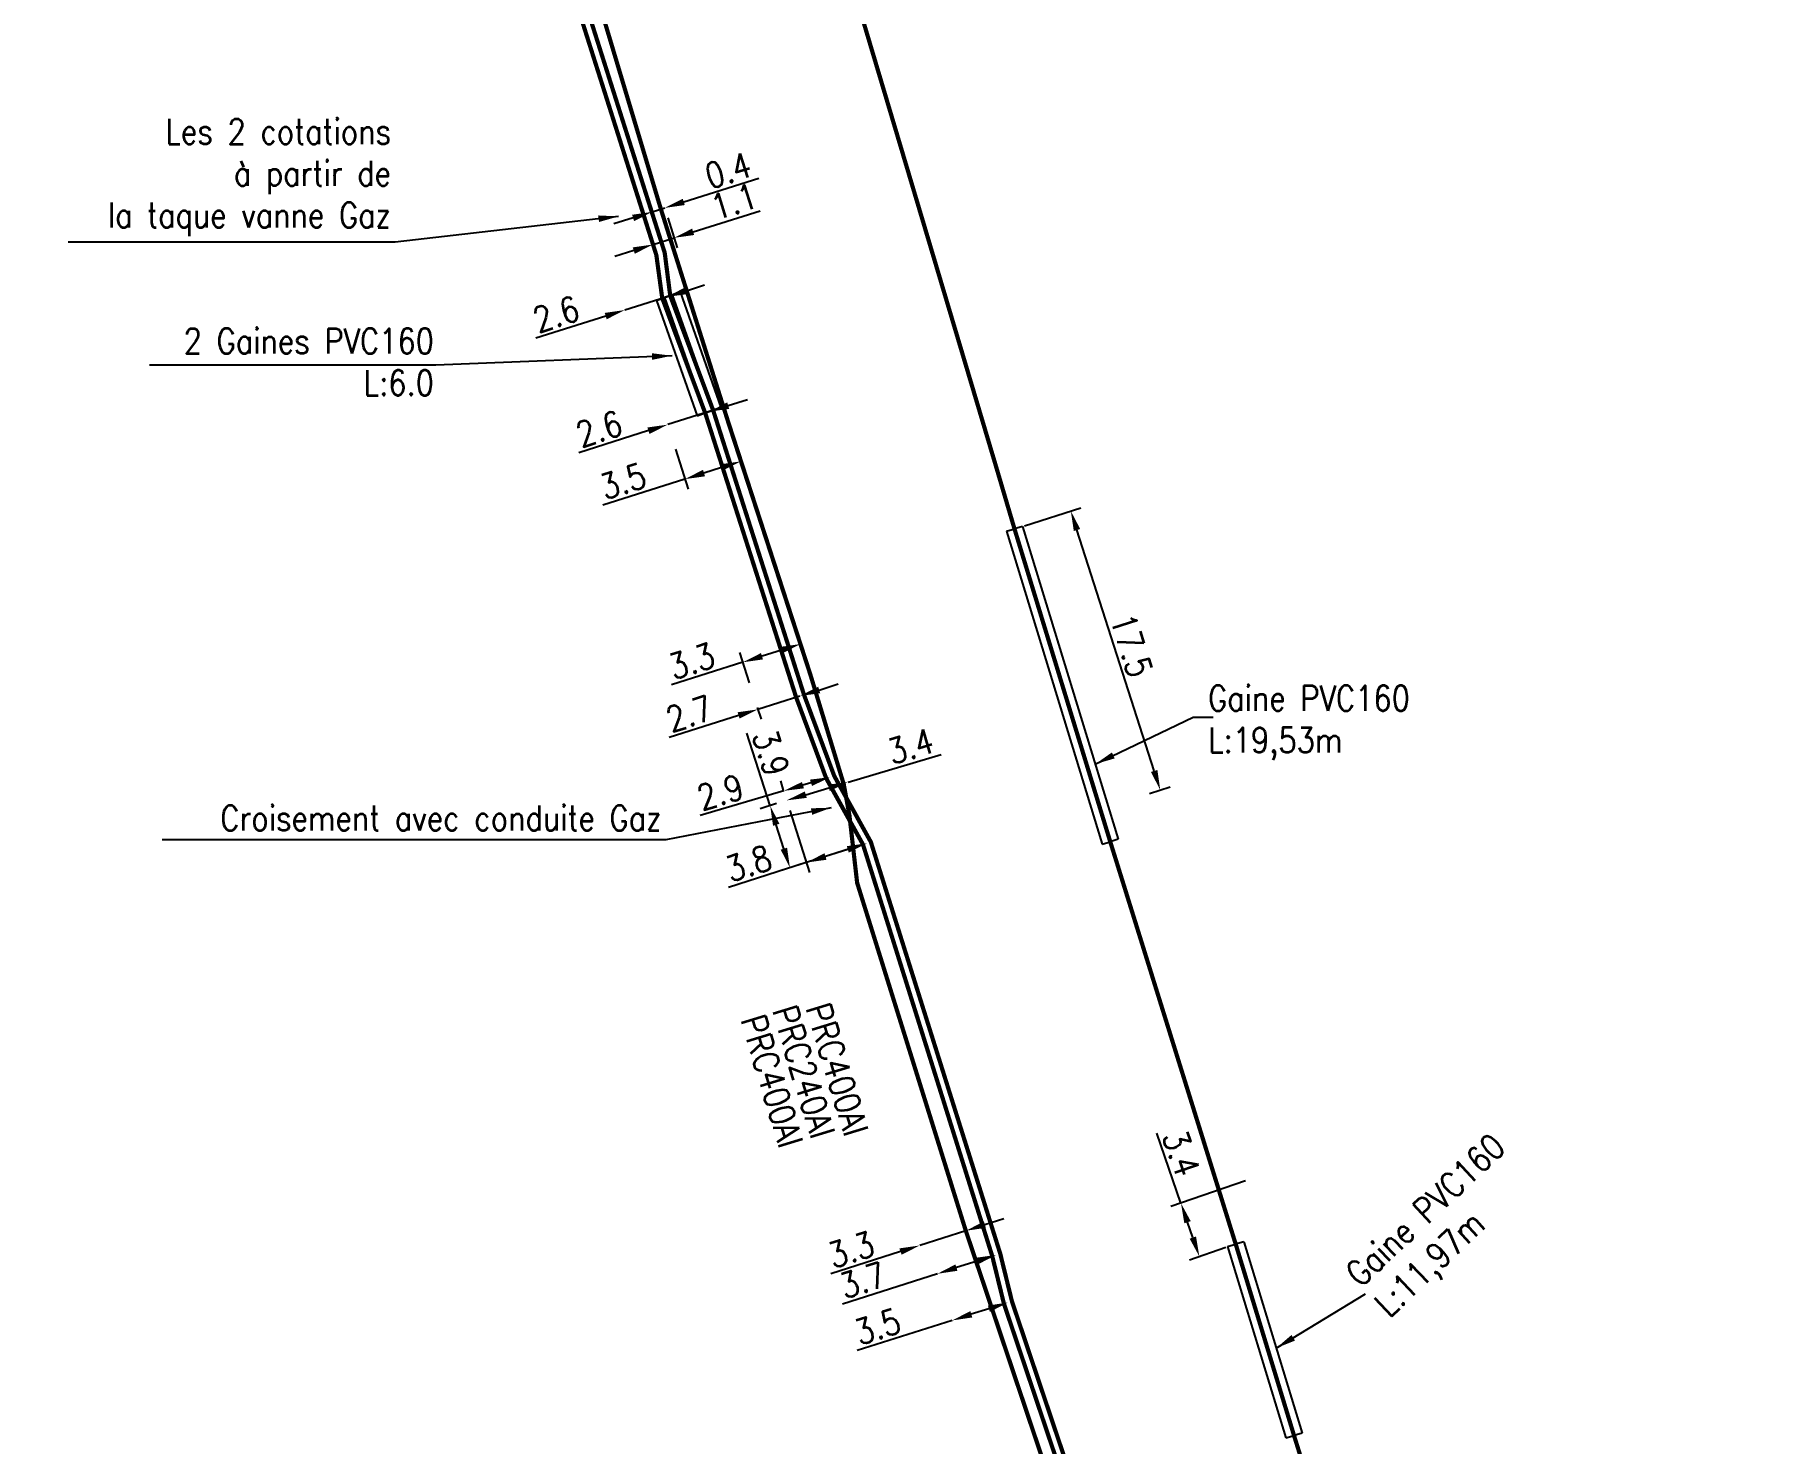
# Model space of a CAD drawing. Header units: millimetres. Extents: x 113457 to 114000, y 153000 to 154000.
# Drawn here: x 113809.5 to 113913, y 153088.3 to 153172.6 of the extents above; entities that cross this region are included whole.
import ezdxf
from ezdxf.enums import TextEntityAlignment as Align

# ---------------------------------------------------------------- set-up
doc = ezdxf.new("R2010")
doc.units = ezdxf.units.MM
doc.header["$PDMODE"] = 34
doc.layers.get('DEFPOINTS').update_dxf_attribs({"linetype": 'CONTINUOUS'})
doc.layers.add('M_130', color=3, linetype='M_ST_15')
doc.layers.add('M_400', color=7, linetype='CONTINUOUS')
doc.styles.get("Standard").update_dxf_attribs({"font": 'romans.shx', "width": 0.85})
doc.linetypes.add('M_ST_15', pattern='A,5,-0.3,["XX",Standard,S=1,R=0,X=0,Y=-0.5],-2.5', length=7.8)
doc.dimstyles.get("Standard").update_dxf_attribs({"dimtxt": 1.5, "dimasz": 1.2, "dimexe": 0.625, "dimexo": 0.625, "dimgap": 0.25, "dimtad": 1, "dimdec": 1, "dimzin": 0, "dimdsep": 46, "dimtxsty": 'Standard', "dimcen": -0.5, "dimadec": 0, "dimazin": 0, "dimtfac": 1, "dimtdec": 1, "dimtmove": 0, "dimatfit": 3, "dimfxl": 1, "dimtolj": 1, "dimtzin": 0, "dimarcsym": 0})

# ---------------------------------------------------------------- blocks, each defined once
blk = doc.blocks.new('*D8')
at = {"layer": 'DEFPOINTS', "color": 0, "linetype": 'Continuous', "transparency": 16777216}
for p in [(113858.15, 153127.89), (113854.47, 153126.8), (113854.47, 153126.8)]:
    blk.add_point(p, dxfattribs=at)
at = {"layer": 'M_130', "color": 0, "linetype": 'Continuous', "lineweight": -2, "transparency": 16777216}
for p, q in [((113858.15, 153127.89), (113863.72, 153129.54)), ((113855.62, 153127.14), (113857, 153127.55))]:
    blk.add_line(p, q, dxfattribs=at)
at = {"layer": 'M_130', "color": 0, "linetype": 'Continuous', "transparency": 16777216}
for points in [[(113856.94, 153127.74), (113857.05, 153127.36), (113858.15, 153127.89)], [(113855.56, 153127.33), (113855.68, 153126.95), (113854.47, 153126.8)]]:
    blk.add_solid(points, dxfattribs=at)
at = {"layer": 'M_130', "color": 0, "linetype": 'Continuous', "transparency": 16777216, "insert": (113861.88, 153130.04), "char_height": 1.5, "attachment_point": 5, "rotation": 16.5238}
blk.add_mtext('\\A1;3.4', dxfattribs=at)
blk = doc.blocks.new('*D9')
at = {"layer": 'DEFPOINTS', "color": 0, "linetype": 'Continuous', "transparency": 16777216}
for p in [(113851.86, 153135.06), (113855.89, 153134.33), (113852.43, 153133.24)]:
    blk.add_point(p, dxfattribs=at)
at = {"layer": 'M_130', "color": 0, "linetype": 'Continuous', "lineweight": -2, "transparency": 16777216}
for p, q in [((113855.7, 153134.93), (113855.12, 153136.75)), ((113854.17, 153135.79), (113853, 153135.42)), ((113851.86, 153135.06), (113847.58, 153133.7)), ((113852.25, 153133.83), (113851.67, 153135.65))]:
    blk.add_line(p, q, dxfattribs=at)
at = {"layer": 'M_130', "color": 0, "linetype": 'Continuous', "transparency": 16777216}
for points in [[(113854.11, 153135.98), (113854.23, 153135.6), (113855.31, 153136.15)], [(113852.94, 153135.61), (113853.06, 153135.23), (113851.86, 153135.06)]]:
    blk.add_solid(points, dxfattribs=at)
at = {"layer": 'M_130', "color": 0, "linetype": 'Continuous', "transparency": 16777216, "insert": (113848.79, 153135.13), "char_height": 1.5, "attachment_point": 5, "rotation": 17.5683}
blk.add_mtext('\\A1;3.3', dxfattribs=at)
blk = doc.blocks.new('*D10')
at = {"layer": 'DEFPOINTS', "color": 0, "linetype": 'Continuous', "transparency": 16777216}
for p in [(113850.97, 153149.45), (113847.63, 153148.4), (113848.39, 153146.01)]:
    blk.add_point(p, dxfattribs=at)
at = {"layer": 'M_130', "color": 0, "linetype": 'Continuous', "lineweight": -2, "transparency": 16777216}
for p, q in [((113851.16, 153148.86), (113851.91, 153146.47)), ((113847.82, 153147.8), (113848.58, 153145.42)), ((113848.39, 153146.01), (113843.47, 153144.46)), ((113850.58, 153146.71), (113849.53, 153146.37))]:
    blk.add_line(p, q, dxfattribs=at)
at = {"layer": 'M_130', "color": 0, "linetype": 'Continuous', "transparency": 16777216}
for points in [[(113850.52, 153146.9), (113850.64, 153146.52), (113851.73, 153147.07)], [(113849.47, 153146.57), (113849.59, 153146.18), (113848.39, 153146.01)]]:
    blk.add_solid(points, dxfattribs=at)
at = {"layer": 'M_130', "color": 0, "linetype": 'Continuous', "transparency": 16777216, "insert": (113844.68, 153145.89), "char_height": 1.5, "attachment_point": 5, "rotation": 17.5363}
blk.add_mtext('\\A1;3.5', dxfattribs=at)
blk = doc.blocks.new('*D91')
at = {"layer": 'DEFPOINTS', "color": 0, "linetype": 'Continuous', "transparency": 16777216}
for p in [(113871.47, 153144.11), (113868.11, 153143.03), (113875.57, 153127.02)]:
    blk.add_point(p, dxfattribs=at)
at = {"layer": 'M_400', "color": 0, "linetype": 'Continuous', "lineweight": -2, "transparency": 16777216}
for p, q in [((113868.7, 153143.22), (113872.07, 153144.3)), ((113876.45, 153128.56), (113871.84, 153142.97)), ((113876.17, 153127.21), (113877.42, 153127.61))]:
    blk.add_line(p, q, dxfattribs=at)
at = {"layer": 'M_400', "color": 0, "linetype": 'Continuous', "transparency": 16777216}
for points in [[(113872.03, 153143.03), (113871.65, 153142.91), (113871.47, 153144.11)], [(113876.65, 153128.62), (113876.26, 153128.5), (113876.82, 153127.42)]]:
    blk.add_solid(points, dxfattribs=at)
at = {"layer": 'M_400', "color": 0, "linetype": 'Continuous', "transparency": 16777216, "insert": (113875.1, 153136.07), "char_height": 1.5, "attachment_point": 5, "rotation": 287.7668}
blk.add_mtext('\\A1;17.5', dxfattribs=at)
blk = doc.blocks.new('*D92')
at = {"layer": 'DEFPOINTS', "color": 0, "linetype": 'Continuous', "transparency": 16777216}
for p in [(113882.52, 153104.25), (113878.06, 153102.71), (113881.33, 153100.27)]:
    blk.add_point(p, dxfattribs=at)
at = {"layer": 'M_400', "color": 0, "linetype": 'Continuous', "lineweight": -2, "transparency": 16777216}
for p, q in [((113878.06, 153102.71), (113876.61, 153106.9)), ((113881.92, 153104.05), (113877.46, 153102.51)), ((113878.77, 153100.65), (113878.45, 153101.58)), ((113880.74, 153100.06), (113878.57, 153099.31))]:
    blk.add_line(p, q, dxfattribs=at)
at = {"layer": 'M_400', "color": 0, "linetype": 'Continuous', "transparency": 16777216}
for points in [[(113878.64, 153101.64), (113878.26, 153101.51), (113878.06, 153102.71)], [(113878.96, 153100.72), (113878.58, 153100.59), (113879.16, 153099.52)]]:
    blk.add_solid(points, dxfattribs=at)
at = {"layer": 'M_400', "color": 0, "linetype": 'Continuous', "transparency": 16777216, "insert": (113878.08, 153105.7), "char_height": 1.5, "attachment_point": 5, "rotation": 289.0393}
blk.add_mtext('\\A1;3.4', dxfattribs=at)
blk = doc.blocks.new('*D113')
at = {"layer": 'DEFPOINTS', "color": 0, "linetype": 'Continuous', "transparency": 16777216}
for p in [(113867.71, 153096.77), (113864.38, 153095.7), (113864.38, 153095.7)]:
    blk.add_point(p, dxfattribs=at)
at = {"layer": 'M_130', "color": 0, "linetype": 'Continuous', "lineweight": -2, "transparency": 16777216}
for p, q in [((113866.57, 153096.4), (113865.52, 153096.07)), ((113864.38, 153095.7), (113858.7, 153093.9))]:
    blk.add_line(p, q, dxfattribs=at)
at = {"layer": 'M_130', "color": 0, "linetype": 'Continuous', "transparency": 16777216}
for points in [[(113866.51, 153096.59), (113866.63, 153096.21), (113867.71, 153096.77)], [(113865.46, 153096.26), (113865.58, 153095.88), (113864.38, 153095.7)]]:
    blk.add_solid(points, dxfattribs=at)
at = {"layer": 'M_130', "color": 0, "linetype": 'Continuous', "transparency": 16777216, "insert": (113859.91, 153095.33), "char_height": 1.5, "attachment_point": 5, "rotation": 17.6734}
blk.add_mtext('\\A1;3.5', dxfattribs=at)
blk = doc.blocks.new('*D114')
at = {"layer": 'DEFPOINTS', "color": 0, "linetype": 'Continuous', "transparency": 16777216}
for p in [(113867.01, 153099.62), (113863.49, 153098.49), (113863.49, 153098.49)]:
    blk.add_point(p, dxfattribs=at)
at = {"layer": 'M_130', "color": 0, "linetype": 'Continuous', "lineweight": -2, "transparency": 16777216}
for p, q in [((113863.49, 153098.49), (113857.82, 153096.67)), ((113865.87, 153099.25), (113864.63, 153098.86))]:
    blk.add_line(p, q, dxfattribs=at)
at = {"layer": 'M_130', "color": 0, "linetype": 'Continuous', "transparency": 16777216}
for points in [[(113865.81, 153099.45), (113865.93, 153099.06), (113867.01, 153099.62)], [(113864.57, 153099.05), (113864.69, 153098.67), (113863.49, 153098.49)]]:
    blk.add_solid(points, dxfattribs=at)
at = {"layer": 'M_130', "color": 0, "linetype": 'Continuous', "transparency": 16777216, "insert": (113859.02, 153098.11), "char_height": 1.5, "attachment_point": 5, "rotation": 17.7891}
blk.add_mtext('\\A1;3.7', dxfattribs=at)
blk = doc.blocks.new('*D115')
at = {"layer": 'DEFPOINTS', "color": 0, "linetype": 'Continuous', "transparency": 16777216}
for p in [(113853.49, 153126.48), (113854.47, 153126.8), (113859.27, 153124.23)]:
    blk.add_point(p, dxfattribs=at)
at = {"layer": 'M_130', "color": 0, "linetype": 'Continuous', "lineweight": -2, "transparency": 16777216}
for p, q in [((113853.49, 153126.48), (113852.1, 153130.82)), ((113853.87, 153126.61), (113852.89, 153126.29)), ((113854.31, 153123.91), (113853.85, 153125.34)), ((113858.68, 153124.05), (113854.08, 153122.58))]:
    blk.add_line(p, q, dxfattribs=at)
at = {"layer": 'M_130', "color": 0, "linetype": 'Continuous', "transparency": 16777216}
for points in [[(113854.04, 153125.4), (113853.66, 153125.28), (113853.49, 153126.48)], [(113854.5, 153123.97), (113854.12, 153123.85), (113854.67, 153122.77)]]:
    blk.add_solid(points, dxfattribs=at)
at = {"layer": 'M_130', "color": 0, "linetype": 'Continuous', "transparency": 16777216, "insert": (113853.53, 153129.64), "char_height": 1.5, "attachment_point": 5, "rotation": 287.6778}
blk.add_mtext('\\A1;3.9', dxfattribs=at)
blk = doc.blocks.new('*D116')
at = {"layer": 'DEFPOINTS', "color": 0, "linetype": 'Continuous', "transparency": 16777216}
for p in [(113854.47, 153126.8), (113859.27, 153124.23), (113855.65, 153123.08)]:
    blk.add_point(p, dxfattribs=at)
at = {"layer": 'M_130', "color": 0, "linetype": 'Continuous', "lineweight": -2, "transparency": 16777216}
for p, q in [((113854.66, 153126.2), (113855.84, 153122.49)), ((113858.13, 153123.87), (113856.8, 153123.45)), ((113855.65, 153123.08), (113850.99, 153121.59))]:
    blk.add_line(p, q, dxfattribs=at)
at = {"layer": 'M_130', "color": 0, "linetype": 'Continuous', "transparency": 16777216}
for points in [[(113856.74, 153123.64), (113856.86, 153123.25), (113855.65, 153123.08)], [(113858.07, 153124.06), (113858.19, 153123.68), (113859.27, 153124.23)]]:
    blk.add_solid(points, dxfattribs=at)
at = {"layer": 'M_130', "color": 0, "linetype": 'Continuous', "transparency": 16777216, "insert": (113852.19, 153123.03), "char_height": 1.5, "attachment_point": 5, "rotation": 17.6778}
blk.add_mtext('\\A1;3.8', dxfattribs=at)
blk = doc.blocks.new('*D117')
at = {"layer": 'DEFPOINTS', "color": 0, "linetype": 'Continuous', "transparency": 16777216}
for p in [(113857.08, 153128.19), (113854.3, 153127.37), (113854.47, 153126.8)]:
    blk.add_point(p, dxfattribs=at)
at = {"layer": 'M_130', "color": 0, "linetype": 'Continuous', "lineweight": -2, "transparency": 16777216}
for p, q in [((113854.29, 153127.4), (113854.12, 153127.97)), ((113855.93, 153127.85), (113855.45, 153127.71)), ((113854.3, 153127.37), (113849.3, 153125.9))]:
    blk.add_line(p, q, dxfattribs=at)
at = {"layer": 'M_130', "color": 0, "linetype": 'Continuous', "transparency": 16777216}
for points in [[(113855.39, 153127.9), (113855.51, 153127.52), (113854.3, 153127.37)], [(113855.87, 153128.04), (113855.99, 153127.66), (113857.08, 153128.19)]]:
    blk.add_solid(points, dxfattribs=at)
at = {"layer": 'M_130', "color": 0, "linetype": 'Continuous', "transparency": 16777216, "insert": (113850.51, 153127.29), "char_height": 1.5, "attachment_point": 5, "rotation": 16.4364}
blk.add_mtext('\\A1;2.9', dxfattribs=at)
blk = doc.blocks.new('*D118')
at = {"layer": 'DEFPOINTS', "color": 0, "linetype": 'Continuous', "transparency": 16777216}
for p in [(113852.52, 153132.96), (113855.27, 153133.04), (113852.75, 153132.24)]:
    blk.add_point(p, dxfattribs=at)
at = {"layer": 'M_130', "color": 0, "linetype": 'Continuous', "lineweight": -2, "transparency": 16777216}
for p, q in [((113856.42, 153133.4), (113857.56, 153133.77)), ((113855.27, 153133.04), (113852.75, 153132.24)), ((113851.6, 153131.88), (113847.44, 153130.56)), ((113852.71, 153132.36), (113852.94, 153131.65))]:
    blk.add_line(p, q, dxfattribs=at)
at = {"layer": 'M_130', "color": 0, "linetype": 'Continuous', "transparency": 16777216}
for points in [[(113856.36, 153133.6), (113856.48, 153133.21), (113855.27, 153133.04)], [(113851.54, 153132.07), (113851.66, 153131.69), (113852.75, 153132.24)]]:
    blk.add_solid(points, dxfattribs=at)
at = {"layer": 'M_130', "color": 0, "linetype": 'Continuous', "transparency": 16777216, "insert": (113848.65, 153131.99), "char_height": 1.5, "attachment_point": 5, "rotation": 17.5661}
blk.add_mtext('\\A1;2.7', dxfattribs=at)
blk = doc.blocks.new('*D119')
at = {"layer": 'DEFPOINTS', "color": 0, "linetype": 'Continuous', "transparency": 16777216}
for p in [(113846.43, 153161.99), (113847.18, 153162.23), (113847.18, 153162.23)]:
    blk.add_point(p, dxfattribs=at)
at = {"layer": 'M_130', "color": 0, "linetype": 'Continuous', "lineweight": -2, "transparency": 16777216}
for p, q in [((113848.32, 153162.59), (113852.81, 153164)), ((113845.29, 153161.63), (113844.14, 153161.27)), ((113846.43, 153161.99), (113847.18, 153162.23))]:
    blk.add_line(p, q, dxfattribs=at)
at = {"layer": 'M_130', "color": 0, "linetype": 'Continuous', "transparency": 16777216}
for points in [[(113848.26, 153162.78), (113848.38, 153162.4), (113847.18, 153162.23)], [(113845.23, 153161.82), (113845.35, 153161.44), (113846.43, 153161.99)]]:
    blk.add_solid(points, dxfattribs=at)
at = {"layer": 'M_130', "color": 0, "linetype": 'Continuous', "transparency": 16777216, "insert": (113850.97, 153164.47), "char_height": 1.5, "attachment_point": 5, "rotation": 17.4537}
blk.add_mtext('\\A1;0.4', dxfattribs=at)
blk = doc.blocks.new('*D120')
at = {"layer": 'DEFPOINTS', "color": 0, "linetype": 'Continuous', "transparency": 16777216}
for p in [(113847.18, 153162.23), (113847.74, 153160.44), (113846.68, 153159.41)]:
    blk.add_point(p, dxfattribs=at)
at = {"layer": 'M_130', "color": 0, "linetype": 'Continuous', "lineweight": -2, "transparency": 16777216}
for p, q in [((113847.36, 153161.63), (113847.93, 153159.84)), ((113848.88, 153160.8), (113852.88, 153162.05)), ((113846.49, 153160), (113846.29, 153160.64)), ((113845.33, 153159.68), (113844.19, 153159.32)), ((113846.48, 153160.04), (113847.74, 153160.44))]:
    blk.add_line(p, q, dxfattribs=at)
at = {"layer": 'M_130', "color": 0, "linetype": 'Continuous', "transparency": 16777216}
for points in [[(113848.82, 153160.99), (113848.94, 153160.61), (113847.74, 153160.44)], [(113845.27, 153159.87), (113845.39, 153159.49), (113846.48, 153160.04)]]:
    blk.add_solid(points, dxfattribs=at)
at = {"layer": 'M_130', "color": 0, "linetype": 'Continuous', "transparency": 16777216, "insert": (113851.33, 153162.61), "char_height": 1.5, "attachment_point": 5, "rotation": 17.4537}
blk.add_mtext('\\A1;1.1', dxfattribs=at)
blk = doc.blocks.new('*D121')
at = {"layer": 'DEFPOINTS', "color": 0, "linetype": 'Continuous', "transparency": 16777216}
for p in [(113847.27, 153156.9), (113844.79, 153156.12), (113844.79, 153156.12)]:
    blk.add_point(p, dxfattribs=at)
at = {"layer": 'M_130', "color": 0, "linetype": 'Continuous', "lineweight": -2, "transparency": 16777216}
for p, q in [((113848.42, 153157.26), (113849.56, 153157.62)), ((113847.27, 153156.9), (113844.79, 153156.12)), ((113843.65, 153155.76), (113839.48, 153154.45))]:
    blk.add_line(p, q, dxfattribs=at)
at = {"layer": 'M_130', "color": 0, "linetype": 'Continuous', "transparency": 16777216}
for points in [[(113848.36, 153157.45), (113848.48, 153157.07), (113847.27, 153156.9)], [(113843.59, 153155.95), (113843.71, 153155.57), (113844.79, 153156.12)]]:
    blk.add_solid(points, dxfattribs=at)
at = {"layer": 'M_130', "color": 0, "linetype": 'Continuous', "transparency": 16777216, "insert": (113840.69, 153155.88), "char_height": 1.5, "attachment_point": 5, "rotation": 17.4537}
blk.add_mtext('\\A1;2.6', dxfattribs=at)
blk = doc.blocks.new('*D122')
at = {"layer": 'DEFPOINTS', "color": 0, "linetype": 'Continuous', "transparency": 16777216}
for p in [(113847.36, 153149.27), (113847.36, 153149.27), (113849.84, 153150.05)]:
    blk.add_point(p, dxfattribs=at)
at = {"layer": 'M_130', "color": 0, "linetype": 'Continuous', "lineweight": -2, "transparency": 16777216}
for p, q in [((113850.98, 153150.41), (113852.13, 153150.77)), ((113849.84, 153150.05), (113847.36, 153149.27)), ((113846.21, 153148.91), (113842.04, 153147.59))]:
    blk.add_line(p, q, dxfattribs=at)
at = {"layer": 'M_130', "color": 0, "linetype": 'Continuous', "transparency": 16777216}
for points in [[(113850.92, 153150.6), (113851.04, 153150.21), (113849.84, 153150.05)], [(113846.15, 153149.1), (113846.27, 153148.71), (113847.36, 153149.27)]]:
    blk.add_solid(points, dxfattribs=at)
at = {"layer": 'M_130', "color": 0, "linetype": 'Continuous', "transparency": 16777216, "insert": (113843.26, 153149.02), "char_height": 1.5, "attachment_point": 5, "rotation": 17.4537}
blk.add_mtext('\\A1;2.6', dxfattribs=at)
blk = doc.blocks.new('*D166')
at = {"layer": 'DEFPOINTS', "color": 0, "linetype": 'Continuous', "transparency": 16777216}
for p in [(113865.19, 153101.06), (113862.43, 153100.18), (113862.43, 153100.18)]:
    blk.add_point(p, dxfattribs=at)
at = {"layer": 'M_130', "color": 0, "linetype": 'Continuous', "lineweight": -2, "transparency": 16777216}
for p, q in [((113866.33, 153101.43), (113867.47, 153101.79)), ((113865.19, 153101.06), (113862.43, 153100.18)), ((113861.29, 153099.82), (113857.12, 153098.49))]:
    blk.add_line(p, q, dxfattribs=at)
at = {"layer": 'M_130', "color": 0, "linetype": 'Continuous', "transparency": 16777216}
for points in [[(113866.27, 153101.62), (113866.39, 153101.24), (113865.19, 153101.06)], [(113861.22, 153100.01), (113861.35, 153099.63), (113862.43, 153100.18)]]:
    blk.add_solid(points, dxfattribs=at)
at = {"layer": 'M_130', "color": 0, "linetype": 'Continuous', "transparency": 16777216, "insert": (113858.33, 153099.93), "char_height": 1.5, "attachment_point": 5, "rotation": 17.6764}
blk.add_mtext('\\A1;3.3', dxfattribs=at)

msp = doc.modelspace()

# ---------------------------------------------------------------- linework, layer by layer
at = {"layer": 'M_130', "color": 3, "const_width": 0.25, "flags": 128}
msp.add_lwpolyline([(113600.93, 153746.5), (113600.99, 153746.4, 0.428385), (113601.68, 153746.18), (113607.27, 153749.26), (113613.6, 153738.15), (113617.59, 153730.93), (113627.64, 153713.73), (113633.66, 153703.28), (113634.89, 153702.89), (113642.61, 153688.33), (113659.22, 153658.22), (113661.61, 153658.01), (113682.78, 153621.93), (113689.73, 153609.19), (113695.16, 153597.71), (113699.59, 153588.68), (113700.62, 153586.59), (113705.52, 153577.33), (113706.89, 153574.79), (113707.44, 153573.78), (113707.98, 153572.76), (113709.45, 153570.05), (113697.01, 153562.87), (113708.26, 153543.52), (113716.06, 153528.68), (113720.54, 153519.82), (113733.76, 153495.49), (113736.56, 153491.2), (113736.56, 153491.2), (113743.26, 153477.26), (113744.81, 153476.98), (113746.31, 153472.73), (113750.73, 153461.89), (113752.75, 153456.7), (113755.8, 153446.67), (113758.42, 153439.25), (113761.41, 153429.48), (113764.64, 153420.14), (113769.79, 153403.63), (113780.29, 153369.59), (113787.25, 153348.78), (113787.25, 153348.78), (113798.42, 153311.54), (113801.13, 153302.96), (113806.16, 153289.16), (113806.16, 153289.16), (113807.04, 153286.49), (113808.56, 153286.16), (113812.6, 153273.52), (113829.3, 153219.45), (113837.36, 153194.14), (113846.95, 153162.16), (113850.97, 153149.45), (113855.89, 153134.33), (113857.89, 153127.76), (113858.23, 153125.9), (113858.69, 153121.87), (113865.19, 153101.06), (113869.82, 153087.29), (113871.17, 153083.51), (113873.89, 153075.95), (113876.69, 153066.61), (113876.69, 153066.61), (113883.81, 153049.82), (113887.32, 153037.97), (113892.08, 153022.86), (113893.4, 153021.86), (113894.06, 153019.89), (113892.75, 153018.54), (113894.38, 153012.79), (113898.51, 153001.16), (113899, 153000)], format="xyb", dxfattribs=at)
at = {"layer": 'M_130', "const_width": 0.25, "flags": 128}
msp.add_lwpolyline([(113602.75, 153741.7), (113602.87, 153741.46), (113604.64, 153736.62), (113605.35, 153733.1, 0.345211), (113605.82, 153732.7), (113606.37, 153732.68), (113618.03, 153736.21, -0.329713), (113619.37, 153735.54), (113620.82, 153732.68), (113625.31, 153724.6), (113629.14, 153717.79), (113644.37, 153688.94), (113649.36, 153679.77), (113659.97, 153659.25), (113665.28, 153649.93), (113669.75, 153642.22), (113676.07, 153631.12), (113682.33, 153620.22), (113682.33, 153620.22), (113700.15, 153586.33), (113703.05, 153583.5), (113709.21, 153572.86), (113711.92, 153567.58), (113714.7, 153562.15), (113718.67, 153555.63), (113723.36, 153547.23), (113743.31, 153509.44), (113746.28, 153504.07), (113749.18, 153499.99), (113755.59, 153487.46), (113759.63, 153478.42), (113764.07, 153469.1), (113769.1, 153456.29), (113771.9, 153448), (113798.96, 153363), (113808.82, 153330.99), (113810.59, 153325.27), (113822.14, 153287.87), (113822.82, 153286.66), (113823.19, 153286.03), (113825.26, 153279.46), (113837.38, 153242.17), (113855.16, 153186.99), (113856.72, 153181.23), (113867.03, 153146.66), (113868.1, 153143.04), (113873.81, 153124.39), (113881.34, 153100.24), (113884.83, 153088.79), (113891.28, 153068.14), (113912.83, 153000)], format="xyb", dxfattribs=at)
at = {"layer": 'M_130', "flags": 128}
msp.add_lwpolyline([(113897.6, 153000, 0.25, 0.25, 0), (113891.23, 153017.86, 0.25, 0.25, -0.255764), (113891.27, 153018.09, 0.25, 0.25, 0), (113892.33, 153019.45, 0.25, 0.25, 0.061213), (113892.36, 153019.5, 0.25, 0.25, 0), (113892.74, 153020.37, 0.25, 0.25, 0), (113892.4, 153021.29, 0.25, 0.25, 0), (113891.72, 153021.65, 0.25, 0.25, 0), (113890.5, 153021.95, 0.25, 0.25, -0.250986), (113890.33, 153022.11, 0.25, 0.25, 0), (113889.73, 153023.77, 0.25, 0.25, 0), (113885.61, 153037.46, 0.25, 0.25, 0), (113883.6, 153044.54, 0.25, 0.25, 0), (113879.8, 153057.88, 0.25, 0.25, 0), (113878.51, 153064.06, 0.25, 0.25, 0), (113874.8, 153074.96, 0.25, 0.25, 0), (113867.47, 153096.7, 0.25, 0.25, 0), (113866.77, 153099.55, 0.25, 0.25, 0), (113859.04, 153124.16, 0.25, 0.25, 0), (113856.84, 153128.12, 0.25, 0.25, 0), (113855.04, 153132.97, 0.25, 0.25, 0), (113849.6, 153149.97, 0.25, 0.25, 0), (113847.03, 153156.84, 0.25, 0.25, 0), (113846.68, 153159.41, 0.25, 0.25, 0), (113834.54, 153197.66, 0.25, 0.25, 0), (113828.91, 153214.4, 0.25, 0.25, 0), (113826.16, 153224.23, 0.25, 0.25, 0), (113818.78, 153248, 0.25, 0.25, 0), (113813.65, 153264.1, 0.25, 0.25, 0), (113807.74, 153283.19, 0.25, 0.25, 0), (113807.61, 153287.35, 0.25, 0.25, 0), (113805.7, 153294.09, 0.25, 0.25, 0), (113805.63, 153294.33, 0.25, 0.25, 0), (113799.36, 153311.84, 0.25, 0.25, 0), (113789.57, 153343.81, 0.25, 0.25, 0), (113784.59, 153360.16, 0.25, 0.25, 0), (113781.26, 153369.07, 0.25, 0.25, 0), (113777.04, 153382.84, 0.25, 0.25, 0), (113774, 153392.52, 0.25, 0.25, 0), (113771.04, 153401.97, 0.25, 0.25, 0), (113767.85, 153412.22, 0.25, 0.25, 0), (113762.52, 153428.73, 0.25, 0.25, 0), (113759.39, 153438.51, 0.25, 0.25, 0), (113756.88, 153446.02, 0.25, 0.25, 0), (113753.74, 153455.81, 0.25, 0.25, 0), (113737.67, 153491.18, 0.25, 0.25, -0.004387), (113737.67, 153491.18, 0.25, 0.25, 0), (113736.31, 153494.31, 0.25, 0.25, -0.390779), (113736.42, 153494.63, 0.25, 0.25, 0), (113736.77, 153494.82, 0.25, 0.25, 0), (113747.1, 153500.41, 0.25, 0.25, 0.429151), (113747.22, 153500.76, 0.25, 0.25, 0), (113746.67, 153501.81, 0, 0, 0)], format="xyseb", dxfattribs=at)
at = {"layer": 'M_130'}
msp.add_lwpolyline([(113875.22, 153075.22, 0.25, 0.25, 0), (113867.95, 153096.84, 0.25, 0.25, 0), (113867.25, 153099.69, 0.25, 0.25, 0), (113859.51, 153124.31, 0.25, 0.25, 0), (113857.32, 153128.26, 0.25, 0.25, 0), (113855.51, 153133.12, 0.25, 0.25, 0), (113850.08, 153150.12, 0.25, 0.25, 0), (113847.51, 153156.98, 0.25, 0.25, 0), (113847.18, 153159.55, 0.25, 0.25, 0), (113835.01, 153197.82, 0.25, 0.25, 0)], format="xyseb", dxfattribs=at)
at = {"layer": 'M_400', "color": 7}
for p, q in [((113846.69, 153156.7), (113847.16, 153156.87)), ((113846.69, 153156.7), (113849.13, 153149.8)), ((113847.63, 153157.04), (113847.16, 153156.87)), ((113847.16, 153156.87), (113847.64, 153157.04)), ((113847.16, 153156.87), (113849.6, 153149.97)), ((113847.63, 153157.04), (113850.07, 153150.14)), ((113848.11, 153157.21), (113847.64, 153157.04)), ((113848.11, 153157.21), (113850.54, 153150.3)), ((113850.54, 153150.3), (113850.07, 153150.14)), ((113849.13, 153149.8), (113849.6, 153149.97)), ((113850.07, 153150.14), (113849.6, 153149.97)), ((113849.6, 153149.97), (113850.07, 153150.14))]:
    msp.add_line(p, q, dxfattribs=at)
at = {"layer": 'M_400', "color": 7, "linetype": 'CONTINUOUS'}
for p, q in [((113867.63, 153142.89), (113868.11, 153143.03)), ((113868.58, 153143.18), (113868.11, 153143.03)), ((113868.58, 153143.18), (113874.31, 153124.48)), ((113867.63, 153142.89), (113873.35, 153124.19)), ((113873.35, 153124.19), (113873.83, 153124.33)), ((113874.31, 153124.48), (113873.83, 153124.33)), ((113880.85, 153100.12), (113881.33, 153100.27)), ((113880.85, 153100.12), (113884.34, 153088.67)), ((113881.81, 153100.41), (113881.33, 153100.27)), ((113881.81, 153100.41), (113885.3, 153088.96)), ((113884.34, 153088.67), (113884.82, 153088.82)), ((113885.3, 153088.96), (113884.82, 153088.82))]:
    msp.add_line(p, q, dxfattribs=at)

# ---------------------------------------------------------------- texts
at = {"layer": 'M_130', "linetype": 'Continuous', "width": 0.85}
for s, p in [('PRC240Al', (113853.6, 153114.25)), ('PRC400Al', (113851.7, 153113.69))]:
    msp.add_text(s, height=1.5, rotation=286.8245, dxfattribs=at).set_placement(p)
msp.add_text('PRC400Al', height=1.5, rotation=286.8604, dxfattribs=at).set_placement((113857.5, 153110.71), align=Align.MIDDLE)
at = {"layer": 'M_130', "linetype": 'Continuous', "char_height": 1.5}
for s, insert, attachment_point in [('\\A1;Les 2 cotations\\Pà partir de \\Pla taque vanne Gaz', (113830.81, 153167.55), 3), ('\\A1;Croisement avec conduite Gaz', (113846.99, 153124.99), 9)]:
    msp.add_mtext(s, dxfattribs=dict(at, insert=insert, attachment_point=attachment_point))
at = {"layer": 'M_400', "linetype": 'Continuous', "char_height": 1.5}
for s, insert, attachment_point in [('\\A1;2 Gaines PVC160\\PL:6.0', (113833.38, 153151.02), 9), ('\\A1;Gaine PVC160\\PL:19,53m', (113879.68, 153133.66), 1)]:
    msp.add_mtext(s, dxfattribs=dict(at, insert=insert, attachment_point=attachment_point))
at = {"layer": 'M_400', "linetype": 'Continuous', "insert": (113887.77, 153098.72), "char_height": 1.5, "attachment_point": 1, "rotation": 43.3041}
msp.add_mtext('\\A1;Gaine PVC160\\PL:11,97m', dxfattribs=at)

# ---------------------------------------------------------------- dimensions: what is measured, and where the dimension line sits
at = {"layer": 'M_130', "linetype": 'Continuous'}
for base, p1, p2, angle, text, picture, middle, dimtype in [((113847.18, 153162.23), (113846.43, 153161.99), (113847.18, 153162.23), 197.4537, '0.4', '*D119', (113851.27, 153163.51), 160), ((113847.74, 153160.44), (113846.68, 153159.41), (113847.18, 153162.23), 197.4537, '1.1', '*D120', (113851.63, 153161.66), 160), ((113851.86, 153135.06), (113855.89, 153134.33), (113852.43, 153133.24), 197.5683, '3.3', '*D9', (113849.09, 153134.18), 161), ((113854.47, 153126.8), (113858.15, 153127.89), (113854.47, 153126.8), 196.5238, '3.4', '*D8', (113862.17, 153129.08), 161), ((113862.43, 153100.18), (113865.19, 153101.06), (113862.43, 153100.18), 17.6764, '3.3', '*D166', (113858.63, 153098.97), 160)]:
    dim = msp.add_linear_dim(base=base, p1=p1, p2=p2, angle=angle, text=text, dimstyle='Standard', dxfattribs=at)
    dim.commit()
    dim.dimension.update_dxf_attribs({"geometry": picture, "text_midpoint": middle, "dimtype": dimtype})
for base, p1, p2, angle, picture, middle, dimtype in [((113844.79, 153156.12), (113847.27, 153156.9), (113844.79, 153156.12), 17.4537, '*D121', (113840.99, 153154.93), 160), ((113847.36, 153149.27), (113849.84, 153150.05), (113847.36, 153149.27), 17.4537, '*D122', (113843.56, 153148.07), 160), ((113848.39, 153146.01), (113850.97, 153149.45), (113847.63, 153148.4), 197.5363, '*D10', (113844.98, 153144.94), 161), ((113852.75, 153132.24), (113855.27, 153133.04), (113852.52, 153132.96), 17.5661, '*D118', (113848.95, 153131.04), 160), ((113853.49, 153126.48), (113859.27, 153124.23), (113854.47, 153126.8), 287.6778, '*D115', (113852.58, 153129.34), 160), ((113854.3, 153127.37), (113857.08, 153128.19), (113854.47, 153126.8), 16.4364, '*D117', (113850.79, 153126.34), 160), ((113855.65, 153123.08), (113859.27, 153124.23), (113854.47, 153126.8), 17.6778, '*D116', (113852.5, 153122.08), 160), ((113863.49, 153098.49), (113867.01, 153099.62), (113863.49, 153098.49), 17.7891, '*D114', (113859.33, 153097.16), 160), ((113864.38, 153095.7), (113867.71, 153096.77), (113864.38, 153095.7), 17.6734, '*D113', (113860.21, 153094.38), 160)]:
    dim = msp.add_linear_dim(base=base, p1=p1, p2=p2, angle=angle, dimstyle='Standard', dxfattribs=at)
    dim.commit()
    dim.dimension.update_dxf_attribs({"geometry": picture, "text_midpoint": middle, "dimtype": dimtype})
at = {"layer": 'M_400', "linetype": 'Continuous'}
dim = msp.add_linear_dim(base=(113871.47, 153144.11), p1=(113875.57, 153127.02), p2=(113868.11, 153143.03), angle=107.7668, text='17.5', dimstyle='Standard', dxfattribs=at)
dim.commit()
dim.dimension.update_dxf_attribs({"geometry": '*D91', "text_midpoint": (113875.1, 153136.07)})
dim = msp.add_linear_dim(base=(113878.06, 153102.71), p1=(113881.33, 153100.27), p2=(113882.52, 153104.25), angle=289.0393, dimstyle='Standard', dxfattribs=at)
dim.commit()
dim.dimension.update_dxf_attribs({"geometry": '*D92', "text_midpoint": (113877.14, 153105.37), "dimtype": 160})

# ---------------------------------------------------------------- leaders
at = {"layer": 'M_130', "linetype": 'Continuous', "annotation_type": 0, "has_hookline": 1, "hookline_direction": 1}
for points, text_width in [([(113844.42, 153161.72), (113831.06, 153160.19)], 19.31), ([(113857.14, 153126.36), (113847.24, 153124.44)], 29.87)]:
    msp.add_leader(points, dimstyle='Standard', override={"dimgap": 0.25, "dimtad": 1}, dxfattribs=dict(at, text_width=text_width))
at = {"layer": 'M_400', "linetype": 'Continuous', "annotation_type": 0, "has_hookline": 1, "hookline_direction": 1, "text_width": 16.88}
msp.add_leader([(113847.62, 153153.39), (113833.5, 153152.83)], dimstyle='Standard', dxfattribs=at)
at = {"layer": 'M_400', "linetype": 'Continuous'}
for points in [[(113872.93, 153128.97), (113878.79, 153131.77), (113879.99, 153131.77)], [(113883.75, 153094.04), (113889.1, 153097.29)]]:
    msp.add_leader(points, dimstyle='Standard', dxfattribs=at)

doc.saveas('drawing.dxf')
